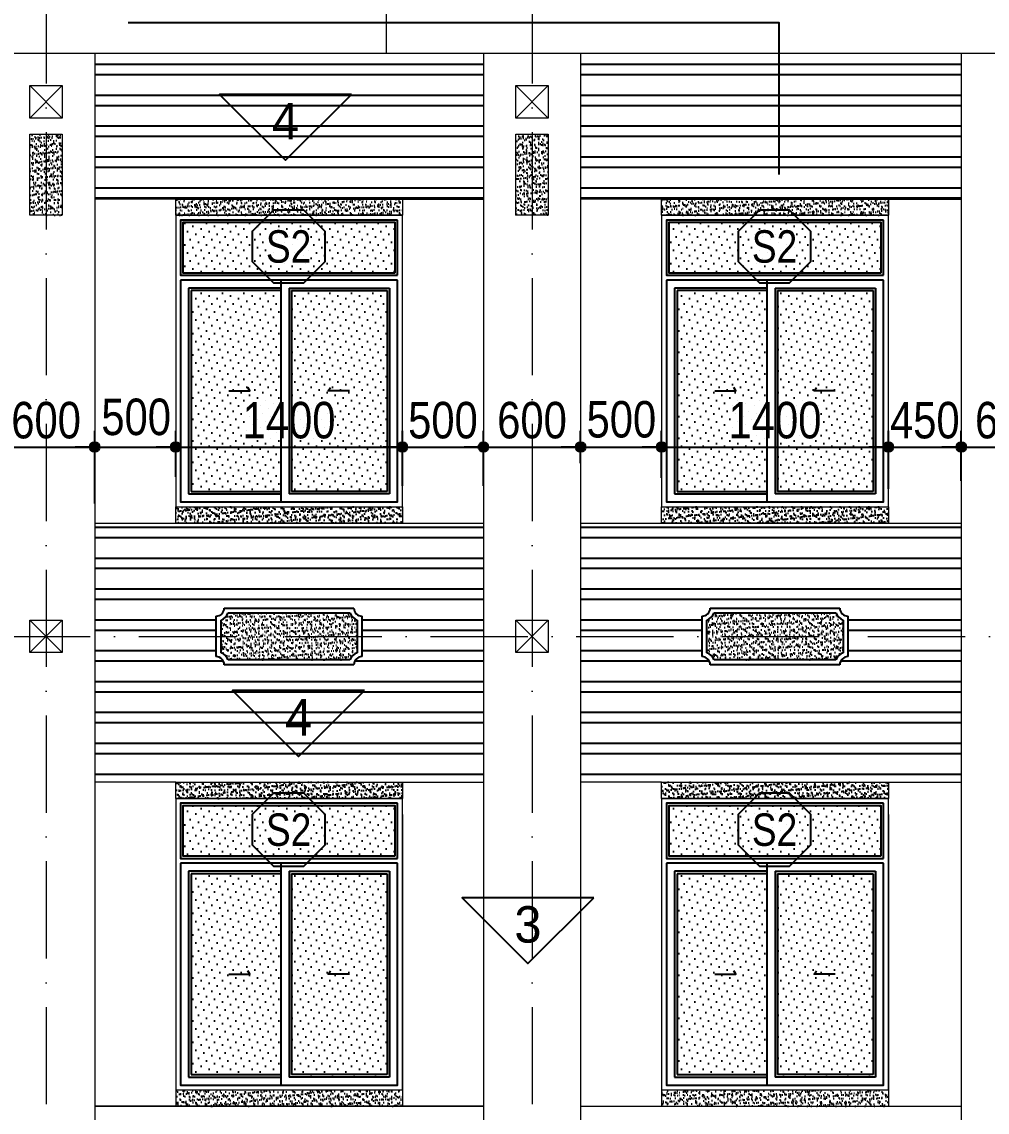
# Model space of a CAD drawing. Extents: x -1107188 to -523840, y 39692 to 514392.
# Drawn here: x -1075025 to -1069065, y 440952 to 447683 of the extents above; entities that cross this region are included whole.
import ezdxf
from ezdxf.enums import TextEntityAlignment as Align

# ---------------------------------------------------------------- set-up
doc = ezdxf.new("R2010")
doc.units = 0
doc.linetypes.add('ACAD_ISO10W100', pattern=[18, 12, -3, 0, -3])
doc.layers.get('DEFPOINTS').update_dxf_attribs({"linetype": 'CONTINUOUS'})
for name, color, linetype in [('DIM', 1, 'CONTINUOUS'), ('DOOR', 20, 'CONTINUOUS'), ('HACTH', 8, 'CONTINUOUS'), ('HATCH', 8, 'CONTINUOUS'), ('KINH 1', 142, 'CONTINUOUS'), ('netthay', 2, 'CONTINUOUS'), ('TAGS', 60, 'CONTINUOUS'), ('TEXT', 7, 'CONTINUOUS')]:
    doc.layers.add(name, color=color, linetype=linetype)
doc.layers.add('NET-THAY', color=2, linetype='CONTINUOUS', lineweight=13)
doc.layers.add('TRUC', color=24, linetype='CONTINUOUS', lineweight=0)
doc.styles.add('AVO', font='')
doc.styles.add('HEL-CONDENSE', font='')
doc.styles.add('VNI-HELVE-CONDENSEN', font='')
doc.styles.get('AVO').set_extended_font_data('VNI-Avo')
doc.styles.get('HEL-CONDENSE').set_extended_font_data('VNI-Helve-Condense')
doc.styles.get('VNI-HELVE-CONDENSEN').set_extended_font_data('VNI-Helve-Condense')
doc.dimstyles.new('D100', dxfattribs={"dimtxt": 225, "dimasz": 1.2, "dimexe": 100, "dimexo": 0, "dimgap": 50, "dimtad": 1, "dimdec": 0, "dimzin": 13, "dimdsep": 46, "dimtxsty": 'HEL-CONDENSE', "dimblk": 'D50', "dimcen": 0, "dimclrd": 1, "dimclre": 1, "dimclrt": 7, "dimadec": 0, "dimazin": 0, "dimtfac": 1, "dimtdec": 0, "dimtmove": 0, "dimatfit": 3, "dimldrblk": 'D50', "dimfxl": 1, "dimtolj": 1, "dimtzin": 13, "dimarcsym": 0})
pattern_1 = [(180, (-1261255.66, -61849.44), (-1e-14, -190.5), []), (180, (-1261319.16, -61785.94), (-1e-14, -190.5), [])]
pattern_2 = [(37.5, (-2397851.25, 149588.495), (-1.2000235, 36.7059928), [0, -28.956, 0, -32.385, 0, -30.95625]), (7.5, (-2397851.25, 149588.495), (33.7142462, 53.7618825), [0, -15.621, 0, -26.0985, 0, -10.00125]), (327.5, (-2397874.68, 149588.495), (59.3244278, 0.10778885), [0, -9.525, 0, -34.29, 0, -44.7675]), (317.5, (-2397874.68, 149588.495), (57.266734, 16.7196992), [0, -4.7625, 0, -22.479, 0, -25.7175])]

# ---------------------------------------------------------------- blocks, each defined once
blk = doc.blocks.new('KH-CUADI')
at = {"layer": 'TAGS'}
blk.add_lwpolyline([(-124.3, 300), (-300, 124.3), (-300, -124.3), (-124.3, -300), (124.3, -300), (300, -124.3), (300, 124.3), (124.3, 300)], close=True, dxfattribs=at)
at = {"layer": 'TAGS', "style": 'VNI-HELVE-CONDENSEN'}
blk.add_attdef('D', text='', height=300, dxfattribs=at).set_placement((0, 0), align=Align.MIDDLE)
blk = doc.blocks.new('A$C5F62150E')
at = {"layer": 'KINH 1'}
h = blk.add_hatch(dxfattribs=at)
h.set_pattern_fill('DOTS', color=256, scale=750, angle=45, style=0)
h.set_pattern_definition([(45, (0, 0), (-16.5728, 49.71845), [0, -46.875])])
h.paths.add_polyline_path([(2528.9, 1072.2), (1218.9, 1072.2), (1218.9, 762.2), (2528.9, 762.2)])
h.paths.add_polyline_path([(1823.9, 652.2), (1268.9, 652.2), (1268.9, -587.8), (1823.9, -587.8)])
h.paths.add_polyline_path([(2478.9, 652.2), (1888.9, 652.2), (1888.9, -587.8), (2478.9, -587.8)])
at = {"layer": 'DOOR'}
for p, q in [((2543.9, 747.2), (2543.9, 1087.2)), ((2543.9, 717.2), (1203.9, 717.2)), ((1823.9, 717.2), (1823.9, -652.8)), ((1823.9, 667.2), (1253.9, 667.2)), ((1253.9, 667.2), (1253.9, -602.8)), ((1873.9, 667.2), (1873.9, -602.8)), ((1873.9, 667.2), (2493.9, 667.2)), ((2493.9, 667.2), (2493.9, -602.8)), ((1253.9, -602.8), (1823.9, -602.8)), ((2493.9, -602.8), (1873.9, -602.8))]:
    blk.add_line(p, q, dxfattribs=at)
at = {"layer": 'DOOR', "color": 8}
for p, q in [((1823.9, 652.2), (1268.9, 652.2)), ((1268.9, 652.2), (1268.9, -587.8)), ((1888.9, 652.2), (1888.9, -587.8)), ((1888.9, 652.2), (2478.9, 652.2)), ((2478.9, 652.2), (2478.9, -587.8)), ((1268.9, -587.8), (1823.9, -587.8)), ((2478.9, -587.8), (1888.9, -587.8))]:
    blk.add_line(p, q, dxfattribs=at)
at = {"layer": 'DOOR'}
for points in [[(2543.9, 1087.2), (1203.9, 1087.2), (1203.9, 747.2), (2543.9, 747.2)], [(1203.9, 717.2), (1203.9, -652.8), (2543.9, -652.8), (2543.9, 717.2)], [(1501.6, 32.3), (1632, 32.3), (1618.7, 53)], [(2246.2, 32.3), (2115.8, 32.3), (2129.1, 53)]]:
    blk.add_lwpolyline(points, dxfattribs=at)
at = {"layer": 'DOOR', "color": 8}
blk.add_lwpolyline([(2528.9, 762.2), (2528.9, 1072.2), (1218.9, 1072.2), (1218.9, 762.2), (2528.9, 762.2)], close=True, dxfattribs=at)
at = {"layer": 'NET-THAY'}
for p, q in [((1173.9, 1117.2), (2573.9, 1117.2)), ((2573.9, -682.8), (2573.9, 1117.2)), ((1173.9, -682.8), (2573.9, -682.8))]:
    blk.add_line(p, q, dxfattribs=at)
blk.add_lwpolyline([(1173.9, 1117.2), (1173.9, -682.8)], dxfattribs=at)
at = {"layer": 'TAGS', "linetype": 'Continuous'}
ref = blk.add_blockref('KH-CUADI', (1871, 924.3), dxfattribs=dict(at, xscale=0.75, yscale=0.75, zscale=0.75, rotation=180))
ref.add_attrib('D', 'S2', dxfattribs={"color": 7, "height": 200, "style": 'VNI-HELVE-CONDENSEN'}).set_placement((1871, 924.3), align=Align.MIDDLE)
blk = doc.blocks.new('D50')
at = {"layer": 'DIM'}
blk.add_hatch(color=256, dxfattribs=at).paths.add_polyline_path([(25, 0, 1), (-25, 0, 1)])
blk.add_line((25, 0), (100, 0), dxfattribs=at)
blk.add_circle((0, 0), 25, dxfattribs=at)
blk = doc.blocks.new('*D696')
at = {"layer": 'DEFPOINTS', "color": 0, "linetype": 'Continuous', "transparency": 16777216}
for p in [(-1074574.6, 445057.3), (-1074574.6, 444709.1), (-1075174.6, 444599.8)]:
    blk.add_point(p, dxfattribs=at)
at = {"layer": 'DIM', "color": 1, "linetype": 'Continuous', "lineweight": -2, "transparency": 16777216}
for p, q in [((-1075174.6, 444599.8), (-1075174.6, 445157.3)), ((-1074574.6, 444709.1), (-1074574.6, 445157.3)), ((-1075173.4, 445057.3), (-1074575.8, 445057.3))]:
    blk.add_line(p, q, dxfattribs=at)
at = {"layer": 'DIM', "color": 1, "linetype": 'Continuous', "lineweight": -2, "transparency": 16777216, "xscale": 1.199999999999999, "yscale": 1.199999999999999, "zscale": 1.199999999999999, "rotation": 180}
blk.add_blockref('D50', (-1075174.6, 445057.3), dxfattribs=at)
at = {"layer": 'DIM', "color": 1, "linetype": 'Continuous', "lineweight": -2, "transparency": 16777216, "xscale": 1.199999999999999, "yscale": 1.199999999999999, "zscale": 1.199999999999999}
blk.add_blockref('D50', (-1074574.6, 445057.3), dxfattribs=at)
at = {"layer": 'DIM', "color": 7, "linetype": 'Continuous', "transparency": 16777216, "insert": (-1074874.6, 445222.2), "char_height": 225, "attachment_point": 5, "style": 'HEL-CONDENSE'}
blk.add_mtext('\\A1;600', dxfattribs=at)
blk = doc.blocks.new('*D697')
at = {"layer": 'DEFPOINTS', "color": 0, "linetype": 'Continuous', "transparency": 16777216}
for p in [(-1074074.6, 445057.3), (-1074074.6, 444873.1), (-1074574.6, 444709.1)]:
    blk.add_point(p, dxfattribs=at)
at = {"layer": 'DIM', "color": 1, "linetype": 'Continuous', "lineweight": -2, "transparency": 16777216}
for p, q in [((-1074574.6, 444709.1), (-1074574.6, 445157.3)), ((-1074074.6, 444873.1), (-1074074.6, 445157.3)), ((-1074573.4, 445057.3), (-1074075.8, 445057.3))]:
    blk.add_line(p, q, dxfattribs=at)
at = {"layer": 'DIM', "color": 1, "linetype": 'Continuous', "lineweight": -2, "transparency": 16777216, "xscale": 1.199999999999999, "yscale": 1.199999999999999, "zscale": 1.199999999999999, "rotation": 180}
blk.add_blockref('D50', (-1074574.6, 445057.3), dxfattribs=at)
at = {"layer": 'DIM', "color": 1, "linetype": 'Continuous', "lineweight": -2, "transparency": 16777216, "xscale": 1.199999999999999, "yscale": 1.199999999999999, "zscale": 1.199999999999999}
blk.add_blockref('D50', (-1074074.6, 445057.3), dxfattribs=at)
at = {"layer": 'DIM', "color": 7, "linetype": 'Continuous', "transparency": 16777216, "insert": (-1074318.5, 445242.4), "char_height": 225, "attachment_point": 5, "style": 'HEL-CONDENSE'}
blk.add_mtext('\\A1;500', dxfattribs=at)
blk = doc.blocks.new('*D698')
at = {"layer": 'DEFPOINTS', "color": 0, "linetype": 'Continuous', "transparency": 16777216}
for p in [(-1072674.6, 445057.3), (-1074074.6, 444873.1), (-1072674.6, 444818.4)]:
    blk.add_point(p, dxfattribs=at)
at = {"layer": 'DIM', "color": 1, "linetype": 'Continuous', "lineweight": -2, "transparency": 16777216}
for p, q in [((-1074074.6, 444873.1), (-1074074.6, 445157.3)), ((-1072674.6, 444818.4), (-1072674.6, 445157.3)), ((-1074073.4, 445057.3), (-1072675.8, 445057.3))]:
    blk.add_line(p, q, dxfattribs=at)
at = {"layer": 'DIM', "color": 1, "linetype": 'Continuous', "lineweight": -2, "transparency": 16777216, "xscale": 1.199999999999999, "yscale": 1.199999999999999, "zscale": 1.199999999999999, "rotation": 180}
blk.add_blockref('D50', (-1074074.6, 445057.3), dxfattribs=at)
at = {"layer": 'DIM', "color": 1, "linetype": 'Continuous', "lineweight": -2, "transparency": 16777216, "xscale": 1.199999999999999, "yscale": 1.199999999999999, "zscale": 1.199999999999999}
blk.add_blockref('D50', (-1072674.6, 445057.3), dxfattribs=at)
at = {"layer": 'DIM', "color": 7, "linetype": 'Continuous', "transparency": 16777216, "insert": (-1073374.6, 445222.2), "char_height": 225, "attachment_point": 5, "style": 'HEL-CONDENSE'}
blk.add_mtext('\\A1;1400', dxfattribs=at)
blk = doc.blocks.new('*D699')
at = {"layer": 'DEFPOINTS', "color": 0, "linetype": 'Continuous', "transparency": 16777216}
for p in [(-1072174.6, 445057.3), (-1072674.6, 444818.4), (-1072174.6, 444818.4)]:
    blk.add_point(p, dxfattribs=at)
at = {"layer": 'DIM', "color": 1, "linetype": 'Continuous', "lineweight": -2, "transparency": 16777216}
for p, q in [((-1072674.6, 444818.4), (-1072674.6, 445157.3)), ((-1072174.6, 444818.4), (-1072174.6, 445157.3)), ((-1072673.4, 445057.3), (-1072175.8, 445057.3))]:
    blk.add_line(p, q, dxfattribs=at)
at = {"layer": 'DIM', "color": 1, "linetype": 'Continuous', "lineweight": -2, "transparency": 16777216, "xscale": 1.199999999999999, "yscale": 1.199999999999999, "zscale": 1.199999999999999, "rotation": 180}
blk.add_blockref('D50', (-1072674.6, 445057.3), dxfattribs=at)
at = {"layer": 'DIM', "color": 1, "linetype": 'Continuous', "lineweight": -2, "transparency": 16777216, "xscale": 1.199999999999999, "yscale": 1.199999999999999, "zscale": 1.199999999999999}
blk.add_blockref('D50', (-1072174.6, 445057.3), dxfattribs=at)
at = {"layer": 'DIM', "color": 7, "linetype": 'Continuous', "transparency": 16777216, "insert": (-1072424.6, 445222.2), "char_height": 225, "attachment_point": 5, "style": 'HEL-CONDENSE'}
blk.add_mtext('\\A1;500', dxfattribs=at)
blk = doc.blocks.new('*D681')
at = {"layer": 'DEFPOINTS', "color": 0, "linetype": 'Continuous', "transparency": 16777216}
for p in [(-1071574.6, 445057.3), (-1071574.6, 444957.6), (-1072174.6, 444818.4)]:
    blk.add_point(p, dxfattribs=at)
at = {"layer": 'DIM', "color": 1, "linetype": 'Continuous', "lineweight": -2, "transparency": 16777216}
for p, q in [((-1072174.6, 444818.4), (-1072174.6, 445157.3)), ((-1071574.6, 444957.6), (-1071574.6, 445157.3)), ((-1072173.4, 445057.3), (-1071575.8, 445057.3))]:
    blk.add_line(p, q, dxfattribs=at)
at = {"layer": 'DIM', "color": 1, "linetype": 'Continuous', "lineweight": -2, "transparency": 16777216, "xscale": 1.199999999999999, "yscale": 1.199999999999999, "zscale": 1.199999999999999, "rotation": 180}
blk.add_blockref('D50', (-1072174.6, 445057.3), dxfattribs=at)
at = {"layer": 'DIM', "color": 1, "linetype": 'Continuous', "lineweight": -2, "transparency": 16777216, "xscale": 1.199999999999999, "yscale": 1.199999999999999, "zscale": 1.199999999999999}
blk.add_blockref('D50', (-1071574.6, 445057.3), dxfattribs=at)
at = {"layer": 'DIM', "color": 7, "linetype": 'Continuous', "transparency": 16777216, "insert": (-1071874.6, 445222.2), "char_height": 225, "attachment_point": 5, "style": 'HEL-CONDENSE'}
blk.add_mtext('\\A1;600', dxfattribs=at)
blk = doc.blocks.new('*D682')
at = {"layer": 'DEFPOINTS', "color": 0, "linetype": 'Continuous', "transparency": 16777216}
for p in [(-1071074.6, 445057.3), (-1071574.6, 444957.6), (-1071074.6, 444868.1)]:
    blk.add_point(p, dxfattribs=at)
at = {"layer": 'DIM', "color": 1, "linetype": 'Continuous', "lineweight": -2, "transparency": 16777216}
for p, q in [((-1071574.6, 444957.6), (-1071574.6, 445157.3)), ((-1071074.6, 444868.1), (-1071074.6, 445157.3)), ((-1071573.4, 445057.3), (-1071075.8, 445057.3))]:
    blk.add_line(p, q, dxfattribs=at)
at = {"layer": 'DIM', "color": 1, "linetype": 'Continuous', "lineweight": -2, "transparency": 16777216, "xscale": 1.199999999999999, "yscale": 1.199999999999999, "zscale": 1.199999999999999, "rotation": 180}
blk.add_blockref('D50', (-1071574.6, 445057.3), dxfattribs=at)
at = {"layer": 'DIM', "color": 1, "linetype": 'Continuous', "lineweight": -2, "transparency": 16777216, "xscale": 1.199999999999999, "yscale": 1.199999999999999, "zscale": 1.199999999999999}
blk.add_blockref('D50', (-1071074.6, 445057.3), dxfattribs=at)
at = {"layer": 'DIM', "color": 7, "linetype": 'Continuous', "transparency": 16777216, "insert": (-1071323, 445227.4), "char_height": 225, "attachment_point": 5, "style": 'HEL-CONDENSE'}
blk.add_mtext('\\A1;500', dxfattribs=at)
blk = doc.blocks.new('*D683')
at = {"layer": 'DEFPOINTS', "color": 0, "linetype": 'Continuous', "transparency": 16777216}
for p in [(-1069674.6, 445057.3), (-1071074.6, 444868.1), (-1069674.6, 444799.1)]:
    blk.add_point(p, dxfattribs=at)
at = {"layer": 'DIM', "color": 1, "linetype": 'Continuous', "lineweight": -2, "transparency": 16777216}
for p, q in [((-1071074.6, 444868.1), (-1071074.6, 445157.3)), ((-1069674.6, 444799.1), (-1069674.6, 445157.3)), ((-1071073.4, 445057.3), (-1069675.8, 445057.3))]:
    blk.add_line(p, q, dxfattribs=at)
at = {"layer": 'DIM', "color": 1, "linetype": 'Continuous', "lineweight": -2, "transparency": 16777216, "xscale": 1.199999999999999, "yscale": 1.199999999999999, "zscale": 1.199999999999999, "rotation": 180}
blk.add_blockref('D50', (-1071074.6, 445057.3), dxfattribs=at)
at = {"layer": 'DIM', "color": 1, "linetype": 'Continuous', "lineweight": -2, "transparency": 16777216, "xscale": 1.199999999999999, "yscale": 1.199999999999999, "zscale": 1.199999999999999}
blk.add_blockref('D50', (-1069674.6, 445057.3), dxfattribs=at)
at = {"layer": 'DIM', "color": 7, "linetype": 'Continuous', "transparency": 16777216, "insert": (-1070374.6, 445222.2), "char_height": 225, "attachment_point": 5, "style": 'HEL-CONDENSE'}
blk.add_mtext('\\A1;1400', dxfattribs=at)
blk = doc.blocks.new('*D684')
at = {"layer": 'DEFPOINTS', "color": 0, "linetype": 'Continuous', "transparency": 16777216}
for p in [(-1069224.6, 445057.3), (-1069674.6, 444799.1), (-1069224.6, 444848.8)]:
    blk.add_point(p, dxfattribs=at)
at = {"layer": 'DIM', "color": 1, "linetype": 'Continuous', "lineweight": -2, "transparency": 16777216}
for p, q in [((-1069674.6, 444799.1), (-1069674.6, 445157.3)), ((-1069224.6, 444848.8), (-1069224.6, 445157.3)), ((-1069673.4, 445057.3), (-1069225.8, 445057.3))]:
    blk.add_line(p, q, dxfattribs=at)
at = {"layer": 'DIM', "color": 1, "linetype": 'Continuous', "lineweight": -2, "transparency": 16777216, "xscale": 1.199999999999999, "yscale": 1.199999999999999, "zscale": 1.199999999999999, "rotation": 180}
blk.add_blockref('D50', (-1069674.6, 445057.3), dxfattribs=at)
at = {"layer": 'DIM', "color": 1, "linetype": 'Continuous', "lineweight": -2, "transparency": 16777216, "xscale": 1.199999999999999, "yscale": 1.199999999999999, "zscale": 1.199999999999999}
blk.add_blockref('D50', (-1069224.6, 445057.3), dxfattribs=at)
at = {"layer": 'DIM', "color": 7, "linetype": 'Continuous', "transparency": 16777216, "insert": (-1069449.6, 445222.2), "char_height": 225, "attachment_point": 5, "style": 'HEL-CONDENSE'}
blk.add_mtext('\\A1;450', dxfattribs=at)
blk = doc.blocks.new('*D685')
at = {"layer": 'DEFPOINTS', "color": 0, "linetype": 'Continuous', "transparency": 16777216}
for p in [(-1068624.6, 445057.3), (-1069224.6, 444848.8), (-1068624.6, 444848.8)]:
    blk.add_point(p, dxfattribs=at)
at = {"layer": 'DIM', "color": 1, "linetype": 'Continuous', "lineweight": -2, "transparency": 16777216}
for p, q in [((-1069224.6, 444848.8), (-1069224.6, 445157.3)), ((-1068624.6, 444848.8), (-1068624.6, 445157.3)), ((-1069223.4, 445057.3), (-1068625.8, 445057.3))]:
    blk.add_line(p, q, dxfattribs=at)
at = {"layer": 'DIM', "color": 1, "linetype": 'Continuous', "lineweight": -2, "transparency": 16777216, "xscale": 1.199999999999999, "yscale": 1.199999999999999, "zscale": 1.199999999999999, "rotation": 180}
blk.add_blockref('D50', (-1069224.6, 445057.3), dxfattribs=at)
at = {"layer": 'DIM', "color": 1, "linetype": 'Continuous', "lineweight": -2, "transparency": 16777216, "xscale": 1.199999999999999, "yscale": 1.199999999999999, "zscale": 1.199999999999999}
blk.add_blockref('D50', (-1068624.6, 445057.3), dxfattribs=at)
at = {"layer": 'DIM', "color": 7, "linetype": 'Continuous', "transparency": 16777216, "insert": (-1068924.6, 445222.2), "char_height": 225, "attachment_point": 5, "style": 'HEL-CONDENSE'}
blk.add_mtext('\\A1;600', dxfattribs=at)
blk = doc.blocks.new('TUONG-NAM')
at = {"layer": 'TAGS'}
blk.add_lwpolyline([(-452.5, -452.5), (452.5, -452.5), (0, 0)], close=True, dxfattribs=at)
at = {"layer": 'TAGS', "linetype": 'Continuous', "style": 'AVO'}
blk.add_attdef('KH-TUONG', text='', height=250, dxfattribs=at).set_placement((0.5, -269.3), align=Align.MIDDLE_CENTER)

msp = doc.modelspace()

# ---------------------------------------------------------------- hatches: boundary and pattern name
at = {"layer": 'HACTH'}
h = msp.add_hatch(dxfattribs=at)
h.set_pattern_fill('ANSI32', color=256, scale=20, angle=135, style=0)
h.set_pattern_definition(pattern_1)
h.paths.add_polyline_path([(-1068624.574, 446588.696), (-1066274.574, 446588.696), (-1066274.574, 447488.696), (-1068624.574, 447488.696)])
h.paths.add_polyline_path([(-1071574.574, 446588.696), (-1069224.574, 446588.696), (-1069224.574, 447488.696), (-1071574.574, 447488.696)])
h.paths.add_polyline_path([(-1074574.574, 446588.696), (-1072174.574, 446588.696), (-1072174.574, 447488.696), (-1074574.574, 447488.696)])
h.paths.add_polyline_path([(-1077574.574, 446588.696), (-1075174.574, 446588.696), (-1075174.574, 447488.696), (-1077574.574, 447488.696)])
h.paths.add_polyline_path([(-1079874.574, 446588.696), (-1078174.574, 446588.696), (-1078174.574, 447488.696), (-1079874.574, 447488.696)])
h = msp.add_hatch(dxfattribs=at)
h.set_pattern_fill('ANSI32', color=256, scale=20, angle=135, style=0)
h.set_pattern_definition(pattern_1)
h.paths.add_polyline_path([(-1075174.574, 444588.696), (-1077574.574, 444588.696), (-1077574.574, 443888.696), (-1076824.574, 443888.696), (-1076824.574, 444013.696, 0.41421356), (-1076774.574, 444063.696), (-1075974.574, 444063.696, 0.41421356), (-1075924.574, 444013.696), (-1075924.574, 443888.696), (-1075174.574, 443888.696)])
h.paths.add_polyline_path([(-1072174.574, 444476.815), (-1074574.574, 444476.815), (-1074574.574, 443888.696), (-1073824.574, 443888.696), (-1073824.574, 444013.696, 0.41421356), (-1073774.574, 444063.696), (-1072974.574, 444063.696, 0.41421356), (-1072924.574, 444013.696), (-1072924.574, 443888.696), (-1072174.574, 443888.696)])
h.paths.add_polyline_path([(-1072174.574, 444588.696), (-1074574.574, 444588.696), (-1074574.574, 444488.696), (-1072174.574, 444488.696)])
edge = h.paths.add_edge_path()
edge.add_line((-1077574.574, 442988.696), (-1075174.574, 442988.696))
edge.add_line((-1075174.574, 442988.696), (-1075174.574, 443888.696))
edge.add_line((-1075174.574, 443888.696), (-1075924.574, 443888.696))
edge.add_line((-1075924.574, 443888.696), (-1075924.574, 443763.696))
edge.add_arc((-1075924.574, 443713.696), 50, 90, 180)
edge.add_line((-1075974.574, 443713.696), (-1076774.574, 443713.696))
edge.add_arc((-1076824.574, 443713.696), 50, 0, 90)
edge.add_line((-1076824.574, 443763.696), (-1076824.574, 443888.696))
edge.add_line((-1076824.574, 443888.696), (-1077574.574, 443888.696))
edge.add_line((-1077574.574, 443888.696), (-1077574.574, 442988.696))
edge = h.paths.add_edge_path()
edge.add_line((-1074574.574, 442988.696), (-1072174.574, 442988.696))
edge.add_line((-1072174.574, 442988.696), (-1072174.574, 443888.696))
edge.add_line((-1072174.574, 443888.696), (-1072924.574, 443888.696))
edge.add_line((-1072924.574, 443888.696), (-1072924.574, 443763.696))
edge.add_arc((-1072924.574, 443713.696), 50, 90, 180)
edge.add_line((-1072974.574, 443713.696), (-1073774.574, 443713.696))
edge.add_arc((-1073824.574, 443713.696), 50, 0, 90)
edge.add_line((-1073824.574, 443763.696), (-1073824.574, 443888.696))
edge.add_line((-1073824.574, 443888.696), (-1074574.574, 443888.696))
edge.add_line((-1074574.574, 443888.696), (-1074574.574, 442988.696))
h = msp.add_hatch(dxfattribs=at)
h.set_pattern_fill('ANSI32', color=256, scale=20, angle=135, style=0)
h.set_pattern_definition(pattern_1)
h.paths.add_polyline_path([(-1069224.574, 444588.696), (-1071574.574, 444588.696), (-1071574.574, 443888.696), (-1070824.574, 443888.696), (-1070824.574, 444013.696, 0.41421356), (-1070774.574, 444063.696), (-1069974.574, 444063.696, 0.41421356), (-1069924.574, 444013.696), (-1069924.574, 443888.696), (-1069224.574, 443888.696)])
h.paths.add_polyline_path([(-1066274.574, 444588.696), (-1068624.574, 444588.696), (-1068624.574, 443888.696), (-1067924.574, 443888.696), (-1067924.574, 444013.696, 0.41421356), (-1067874.574, 444063.696), (-1067074.574, 444063.696, 0.41421356), (-1067024.574, 444013.696), (-1067024.574, 443888.696), (-1066274.574, 443888.696)])
edge = h.paths.add_edge_path()
edge.add_line((-1071574.574, 442988.696), (-1069224.574, 442988.696))
edge.add_line((-1069224.574, 442988.696), (-1069224.574, 443888.696))
edge.add_line((-1069224.574, 443888.696), (-1069924.574, 443888.696))
edge.add_line((-1069924.574, 443888.696), (-1069924.574, 443763.696))
edge.add_arc((-1069924.574, 443713.696), 50, 90, 180)
edge.add_line((-1069974.574, 443713.696), (-1070774.574, 443713.696))
edge.add_arc((-1070824.574, 443713.696), 50, 0, 90)
edge.add_line((-1070824.574, 443763.696), (-1070824.574, 443888.696))
edge.add_line((-1070824.574, 443888.696), (-1071574.574, 443888.696))
edge.add_line((-1071574.574, 443888.696), (-1071574.574, 442988.696))
edge = h.paths.add_edge_path()
edge.add_line((-1068624.574, 442988.696), (-1066274.574, 442988.696))
edge.add_line((-1066274.574, 442988.696), (-1066274.574, 443888.696))
edge.add_line((-1066274.574, 443888.696), (-1067024.574, 443888.696))
edge.add_line((-1067024.574, 443888.696), (-1067024.574, 443763.696))
edge.add_arc((-1067024.574, 443713.696), 50, 90, 180)
edge.add_line((-1067074.574, 443713.696), (-1067874.574, 443713.696))
edge.add_arc((-1067924.574, 443713.696), 50, 0, 90)
edge.add_line((-1067924.574, 443763.696), (-1067924.574, 443888.696))
edge.add_line((-1067924.574, 443888.696), (-1068624.574, 443888.696))
edge.add_line((-1068624.574, 443888.696), (-1068624.574, 442988.696))
at = {"layer": 'HATCH'}
h = msp.add_hatch(dxfattribs=at)
h.set_pattern_fill('AR-SAND', color=256, scale=0.75, style=0)
h.set_pattern_definition(pattern_2)
h.paths.add_polyline_path([(-1074974.574, 446488.696), (-1074774.574, 446488.696), (-1074774.574, 446988.696), (-1074974.574, 446988.696)])
h = msp.add_hatch(dxfattribs=at)
h.set_pattern_fill('AR-SAND', color=256, scale=0.75, style=0)
h.set_pattern_definition(pattern_2)
h.paths.add_polyline_path([(-1071974.574, 446488.696), (-1071774.574, 446488.696), (-1071774.574, 446988.696), (-1071974.574, 446988.696)])
h = msp.add_hatch(dxfattribs=at)
h.set_pattern_fill('AR-SAND', color=256, scale=0.75, style=0)
h.set_pattern_definition(pattern_2)
h.paths.add_polyline_path([(-1074074.574, 446588.696), (-1072674.574, 446588.696), (-1072674.574, 446488.696), (-1074074.574, 446488.696)])
h = msp.add_hatch(dxfattribs=at)
h.set_pattern_fill('AR-SAND', color=256, scale=0.75, style=0)
h.set_pattern_definition(pattern_2)
h.paths.add_polyline_path([(-1071074.569, 446588.696), (-1069674.569, 446588.696), (-1069674.569, 446488.696), (-1071074.569, 446488.696)])
h = msp.add_hatch(dxfattribs=at)
h.set_pattern_fill('AR-SAND', color=256, scale=0.75, style=0)
h.set_pattern_definition(pattern_2)
h.paths.add_polyline_path([(-1074074.574, 444688.696), (-1072674.574, 444688.696), (-1072674.574, 444588.696), (-1074074.574, 444588.696)])
h = msp.add_hatch(dxfattribs=at)
h.set_pattern_fill('AR-SAND', color=256, scale=0.75, style=0)
h.set_pattern_definition(pattern_2)
h.paths.add_polyline_path([(-1071074.574, 444688.696), (-1069674.574, 444688.696), (-1069674.574, 444588.696), (-1071074.574, 444588.696)])
h = msp.add_hatch(dxfattribs=at)
h.set_pattern_fill('AR-SAND', color=256, scale=0.75, style=0)
h.set_pattern_definition(pattern_2)
h.paths.add_polyline_path([(-1072998.736, 444033.696), (-1073750.412, 444033.696, -0.20323136), (-1073794.574, 443989.534), (-1073794.574, 443787.858, -0.20323136), (-1073750.412, 443743.696), (-1072998.736, 443743.696, -0.20323136), (-1072954.574, 443787.858), (-1072954.574, 443989.534, -0.20323136)])
h = msp.add_hatch(dxfattribs=at)
h.set_pattern_fill('AR-SAND', color=256, scale=0.75, style=0)
h.set_pattern_definition(pattern_2)
h.paths.add_polyline_path([(-1069998.736, 444033.696), (-1070750.412, 444033.696, -0.20323136), (-1070794.574, 443989.534), (-1070794.574, 443787.858, -0.20323136), (-1070750.412, 443743.696), (-1069998.736, 443743.696, -0.20323136), (-1069954.574, 443787.858), (-1069954.574, 443989.534, -0.20323136)])
h = msp.add_hatch(dxfattribs=at)
h.set_pattern_fill('AR-SAND', color=256, scale=0.75, style=0)
h.set_pattern_definition(pattern_2)
h.paths.add_polyline_path([(-1074074.579, 442988.696), (-1072674.579, 442988.696), (-1072674.579, 442888.696), (-1074074.579, 442888.696)])
h = msp.add_hatch(dxfattribs=at)
h.set_pattern_fill('AR-SAND', color=256, scale=0.75, style=0)
h.set_pattern_definition(pattern_2)
h.paths.add_polyline_path([(-1071074.574, 442988.696), (-1069674.574, 442988.696), (-1069674.574, 442888.696), (-1071074.574, 442888.696)])
h = msp.add_hatch(dxfattribs=at)
h.set_pattern_fill('AR-SAND', color=256, scale=0.75, style=0)
h.set_pattern_definition(pattern_2)
h.paths.add_polyline_path([(-1072674.574, 441088.696), (-1074074.574, 441088.696), (-1074074.574, 440988.696), (-1072674.574, 440988.696)])
h = msp.add_hatch(dxfattribs=at)
h.set_pattern_fill('AR-SAND', color=256, scale=0.75, style=0)
h.set_pattern_definition(pattern_2)
h.paths.add_polyline_path([(-1069674.574, 441088.696), (-1071074.574, 441088.696), (-1071074.574, 440988.696), (-1069674.574, 440988.696)])

# ---------------------------------------------------------------- linework, layer by layer
at = {"layer": 'NET-THAY'}
for p, q in [((-1072774.574, 448188.696), (-1072774.574, 447488.696)), ((-1079564.256, 447488.696), (-1065024.574, 447488.696)), ((-1075174.574, 447488.696), (-1074574.574, 447488.696)), ((-1074074.574, 446588.696), (-1074574.574, 446588.696)), ((-1072674.574, 446588.696), (-1072174.574, 446588.696)), ((-1071074.569, 446588.696), (-1071574.569, 446588.696)), ((-1069674.569, 446588.696), (-1069224.569, 446588.696)), ((-1074574.574, 444588.696), (-1072174.574, 444588.696)), ((-1071574.574, 444588.696), (-1069224.574, 444588.696)), ((-1074074.579, 442988.696), (-1074574.579, 442988.696)), ((-1072674.579, 442988.696), (-1072174.579, 442988.696)), ((-1071074.574, 442988.696), (-1071574.574, 442988.696)), ((-1069674.574, 442988.696), (-1069224.574, 442988.696))]:
    msp.add_line(p, q, dxfattribs=at)
for points in [[(-1074574.574, 447488.696), (-1074574.574, 438188.696)], [(-1072174.574, 447488.696), (-1072174.574, 438188.696)], [(-1071574.574, 447488.696), (-1071574.574, 438188.696)], [(-1069224.574, 447488.696), (-1069224.574, 438188.696)], [(-1074974.574, 447288.696), (-1074774.574, 447288.696), (-1074774.574, 447088.696), (-1074974.574, 447088.696), (-1074974.574, 447288.696)], [(-1074774.574, 447288.696), (-1074974.574, 447088.696)], [(-1074974.574, 447288.696), (-1074774.574, 447088.696)], [(-1071974.574, 447288.696), (-1071774.574, 447288.696), (-1071774.574, 447088.696), (-1071974.574, 447088.696), (-1071974.574, 447288.696)], [(-1071774.574, 447288.696), (-1071974.574, 447088.696)], [(-1071974.574, 447288.696), (-1071774.574, 447088.696)], [(-1074974.574, 446988.696), (-1074774.574, 446988.696), (-1074774.574, 446488.696), (-1074974.574, 446488.696), (-1074974.574, 446988.696)], [(-1071974.574, 446988.696), (-1071774.574, 446988.696), (-1071774.574, 446488.696), (-1071974.574, 446488.696), (-1071974.574, 446988.696)], [(-1074974.574, 443988.696), (-1074774.574, 443988.696), (-1074774.574, 443788.696), (-1074974.574, 443788.696), (-1074974.574, 443988.696)], [(-1074774.574, 443988.696), (-1074974.574, 443788.696)], [(-1074974.574, 443988.696), (-1074774.574, 443788.696)], [(-1071974.574, 443988.696), (-1071774.574, 443988.696), (-1071774.574, 443788.696), (-1071974.574, 443788.696), (-1071974.574, 443988.696)], [(-1071774.574, 443988.696), (-1071974.574, 443788.696)], [(-1071974.574, 443988.696), (-1071774.574, 443788.696)], [(-1074074.579, 442888.696), (-1072674.579, 442888.696)], [(-1071074.579, 442888.696), (-1069674.579, 442888.696)], [(-1074074.574, 442788.696), (-1074074.574, 440988.696)], [(-1072674.574, 442788.696), (-1072674.574, 440988.696)], [(-1071074.574, 442788.696), (-1071074.574, 440988.696)], [(-1069674.574, 442788.696), (-1069674.574, 440988.696)], [(-1074074.574, 441088.696), (-1072674.574, 441088.696)], [(-1074574.574, 440988.696), (-1072174.574, 440988.696)], [(-1072174.574, 440988.696), (-1074574.574, 440988.696)], [(-1071574.574, 440988.696), (-1069224.574, 440988.696)]]:
    msp.add_lwpolyline(points, dxfattribs=at)
for points in [[(-1074074.574, 446588.696), (-1072674.574, 446588.696), (-1072674.574, 446488.696), (-1074074.574, 446488.696)], [(-1071074.569, 446588.696), (-1069674.569, 446588.696), (-1069674.569, 446488.696), (-1071074.569, 446488.696)], [(-1074074.574, 444688.696), (-1072674.574, 444688.696), (-1072674.574, 444588.696), (-1074074.574, 444588.696)], [(-1071074.574, 444688.696), (-1069674.574, 444688.696), (-1069674.574, 444588.696), (-1071074.574, 444588.696)], [(-1074074.579, 442988.696), (-1072674.579, 442988.696), (-1072674.579, 442888.696), (-1074074.579, 442888.696)], [(-1071074.574, 442988.696), (-1069674.574, 442988.696), (-1069674.574, 442888.696), (-1071074.574, 442888.696)]]:
    msp.add_lwpolyline(points, close=True, dxfattribs=at)
at = {"layer": 'netthay'}
for points in [[(-1073774.574, 444063.696), (-1072974.574, 444063.696)], [(-1070774.574, 444063.696), (-1069974.574, 444063.696)], [(-1073824.574, 443763.696), (-1073824.574, 444013.696)], [(-1073794.574, 443787.858), (-1073794.574, 443989.534)], [(-1073750.412, 444033.696), (-1072998.736, 444033.696)], [(-1072954.574, 443989.534), (-1072954.574, 443787.858)], [(-1072924.574, 444013.696), (-1072924.574, 443763.696)], [(-1070824.574, 443763.696), (-1070824.574, 444013.696)], [(-1070794.574, 443787.858), (-1070794.574, 443989.534)], [(-1070750.412, 444033.696), (-1069998.736, 444033.696)], [(-1069954.574, 443989.534), (-1069954.574, 443787.858)], [(-1069924.574, 444013.696), (-1069924.574, 443763.696)], [(-1072974.574, 443713.696), (-1073774.574, 443713.696)], [(-1072998.736, 443743.696), (-1073750.412, 443743.696)], [(-1069974.574, 443713.696), (-1070774.574, 443713.696)], [(-1069998.736, 443743.696), (-1070750.412, 443743.696)]]:
    msp.add_lwpolyline(points, dxfattribs=at)
for centre, radius, start, end in [((-1073824.574, 444063.696), 50, 270, 0), ((-1072924.574, 444063.696), 50, 180, 270), ((-1070824.574, 444063.696), 50, 270, 0), ((-1069924.574, 444063.696), 50, 180, 270), ((-1073824.574, 444063.696), 80, 292.0243128, 337.9756872), ((-1072924.574, 444063.696), 80, 202.0243128, 247.9756872), ((-1070824.574, 444063.696), 80, 292.0243128, 337.9756872), ((-1069924.574, 444063.696), 80, 202.0243128, 247.9756872), ((-1073824.574, 443713.696), 80, 22.0243128, 67.9756872), ((-1072924.574, 443713.696), 80, 112.0243128, 157.9756872), ((-1070824.574, 443713.696), 80, 22.0243128, 67.9756872), ((-1069924.574, 443713.696), 80, 112.0243128, 157.9756872), ((-1073824.574, 443713.696), 50, 0, 90), ((-1072924.574, 443713.696), 50, 90, 180), ((-1070824.574, 443713.696), 50, 0, 90), ((-1069924.574, 443713.696), 50, 90, 180)]:
    msp.add_arc(centre, radius, start, end, dxfattribs=at)
at = {"layer": 'TEXT'}
msp.add_lwpolyline([(-1074367.219, 447678.094), (-1070351.286, 447678.094), (-1070351.286, 446739.055)], dxfattribs=at)
at = {"layer": 'TRUC', "linetype": 'ACAD_ISO10W100', "ltscale": 50}
for points in [[(-1074874.574, 451501.352), (-1074874.574, 437138.696)], [(-1071874.574, 451501.352), (-1071874.574, 437138.696)], [(-1071874.574, 451501.352), (-1071874.574, 437138.696)], [(-1100404.355, 447488.696), (-1064477.682, 447488.696)], [(-1100404.355, 443888.696), (-1064477.682, 443888.696)]]:
    msp.add_lwpolyline(points, dxfattribs=at)

# ---------------------------------------------------------------- block references
at = {"layer": 'DOOR'}
for p in [(-1075248.469, 445371.469), (-1072248.469, 445371.469), (-1075248.469, 441771.469), (-1072248.469, 441771.469)]:
    msp.add_blockref('A$C5F62150E', p, dxfattribs=at)
at = {"layer": 'TAGS', "linetype": 'Continuous'}
ref = msp.add_blockref('TUONG-NAM', (-1073396.867, 446827.59), dxfattribs=dict(at, xscale=0.8999999999068677, yscale=0.9000000000232831, zscale=0.9, rotation=180))
ref.add_attrib('KH-TUONG', '4', dxfattribs={"color": 7, "linetype": 'Continuous', "height": 225, "style": 'AVO'}).set_placement((-1073397.312, 447069.944), align=Align.MIDDLE_CENTER)
ref = msp.add_blockref('TUONG-NAM', (-1073315.657, 443146.649), dxfattribs=dict(at, xscale=0.8999999999068677, yscale=0.9000000000232831, zscale=0.9, rotation=180))
ref.add_attrib('KH-TUONG', '4', dxfattribs={"color": 7, "linetype": 'Continuous', "height": 225, "style": 'AVO'}).set_placement((-1073316.102, 443389.003), align=Align.MIDDLE_CENTER)
ref = msp.add_blockref('TUONG-NAM', (-1071899.512, 441868.512), dxfattribs=dict(at, xscale=0.8999999999068677, yscale=0.9000000000232831, zscale=0.9, rotation=180))
ref.add_attrib('KH-TUONG', '3', dxfattribs={"color": 7, "linetype": 'Continuous', "height": 225, "style": 'AVO'}).set_placement((-1071899.957, 442110.866), align=Align.MIDDLE_CENTER)

# ---------------------------------------------------------------- dimensions: what is measured, and where the dimension line sits
at = {"layer": 'DIM', "linetype": 'Continuous'}
for base, p1, p2, picture, middle in [((-1074574.574, 445057.311), (-1075174.574, 444599.805), (-1074574.574, 444709.12), '*D696', (-1074874.574, 445222.211)), ((-1072674.574, 445057.311), (-1074074.574, 444873.103), (-1072674.574, 444818.443), '*D698', (-1073374.574, 445222.211)), ((-1071574.574, 445057.311), (-1072174.574, 444818.443), (-1071574.574, 444957.575), '*D681', (-1071874.574, 445222.211)), ((-1069674.574, 445057.311), (-1071074.574, 444868.134), (-1069674.574, 444799.118), '*D683', (-1070374.574, 445222.211)), ((-1068624.574, 445057.311), (-1069224.574, 444848.809), (-1068624.574, 444848.809), '*D685', (-1068924.574, 445222.211))]:
    dim = msp.add_linear_dim(base=base, p1=p1, p2=p2, dimstyle='D100', override={"dimtmove": 1}, dxfattribs=at)
    dim.commit()
    dim.dimension.update_dxf_attribs({"geometry": picture, "text_midpoint": middle})
for base, p1, p2, picture, middle in [((-1074074.574, 445057.311), (-1074574.574, 444709.12), (-1074074.574, 444873.103), '*D697', (-1074318.527, 445077.467)), ((-1072174.574, 445057.311), (-1072674.574, 444818.443), (-1072174.574, 444818.443), '*D699', (-1072424.574, 445057.311)), ((-1071074.574, 445057.311), (-1071574.574, 444957.575), (-1071074.574, 444868.134), '*D682', (-1071323.031, 445062.453)), ((-1069224.574, 445057.311), (-1069674.574, 444799.118), (-1069224.574, 444848.809), '*D684', (-1069449.574, 445057.311))]:
    dim = msp.add_linear_dim(base=base, p1=p1, p2=p2, dimstyle='D100', override={"dimtmove": 1}, dxfattribs=at)
    dim.commit()
    dim.dimension.update_dxf_attribs({"geometry": picture, "text_midpoint": middle, "dimtype": 160})

doc.saveas('drawing.dxf')
